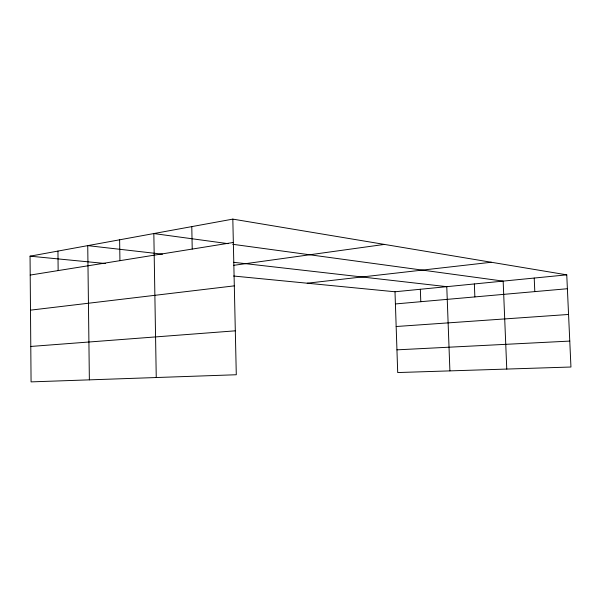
<?xml version="1.0" encoding="UTF-8"?>
<svg xmlns="http://www.w3.org/2000/svg" width="601" height="601" viewBox="0 0 601 601"><rect width="100%" height="100%" fill="white"/><g stroke="black" fill="none" stroke-linecap="round" stroke-linejoin="round"><path stroke-width="0.9" d="M232.82 219.117L236.291 374.746L31.072 381.883L30.05 256.176L232.82 219.117L566.758 274.845L570.95 367.016L397.704 372.552L395 291.77L233.564 276.024M30.2 275.07L233.338 242.473M233.631 265.326L384.392 244.412M30.486 310.146L234.307 285.858M307.216 283.206L491.31 262.254M395 291.77L566.758 274.845M395.405 303.948L567.389 288.728M30.786 346.454L235.307 330.828M396.164 326.516L568.561 314.466M396.945 349.842L569.771 341.09M30.05 256.176L105.581 263.538M162.518 254.178L87.738 245.629L89.369 379.855M233.488 262.291L446.776 286.669L449.901 370.885M228.117 243.668L153.833 233.556L156.252 377.526M232.722 244.291L503.157 281.11L506.771 369.067M534.214 278.053L534.8 291.613M474.354 283.95L474.858 296.917M420.347 289.269L420.783 301.702M191.787 226.615L192.222 249.069M119.629 239.807L119.93 260.676M57.951 251.075L58.147 270.585"/></g></svg>
